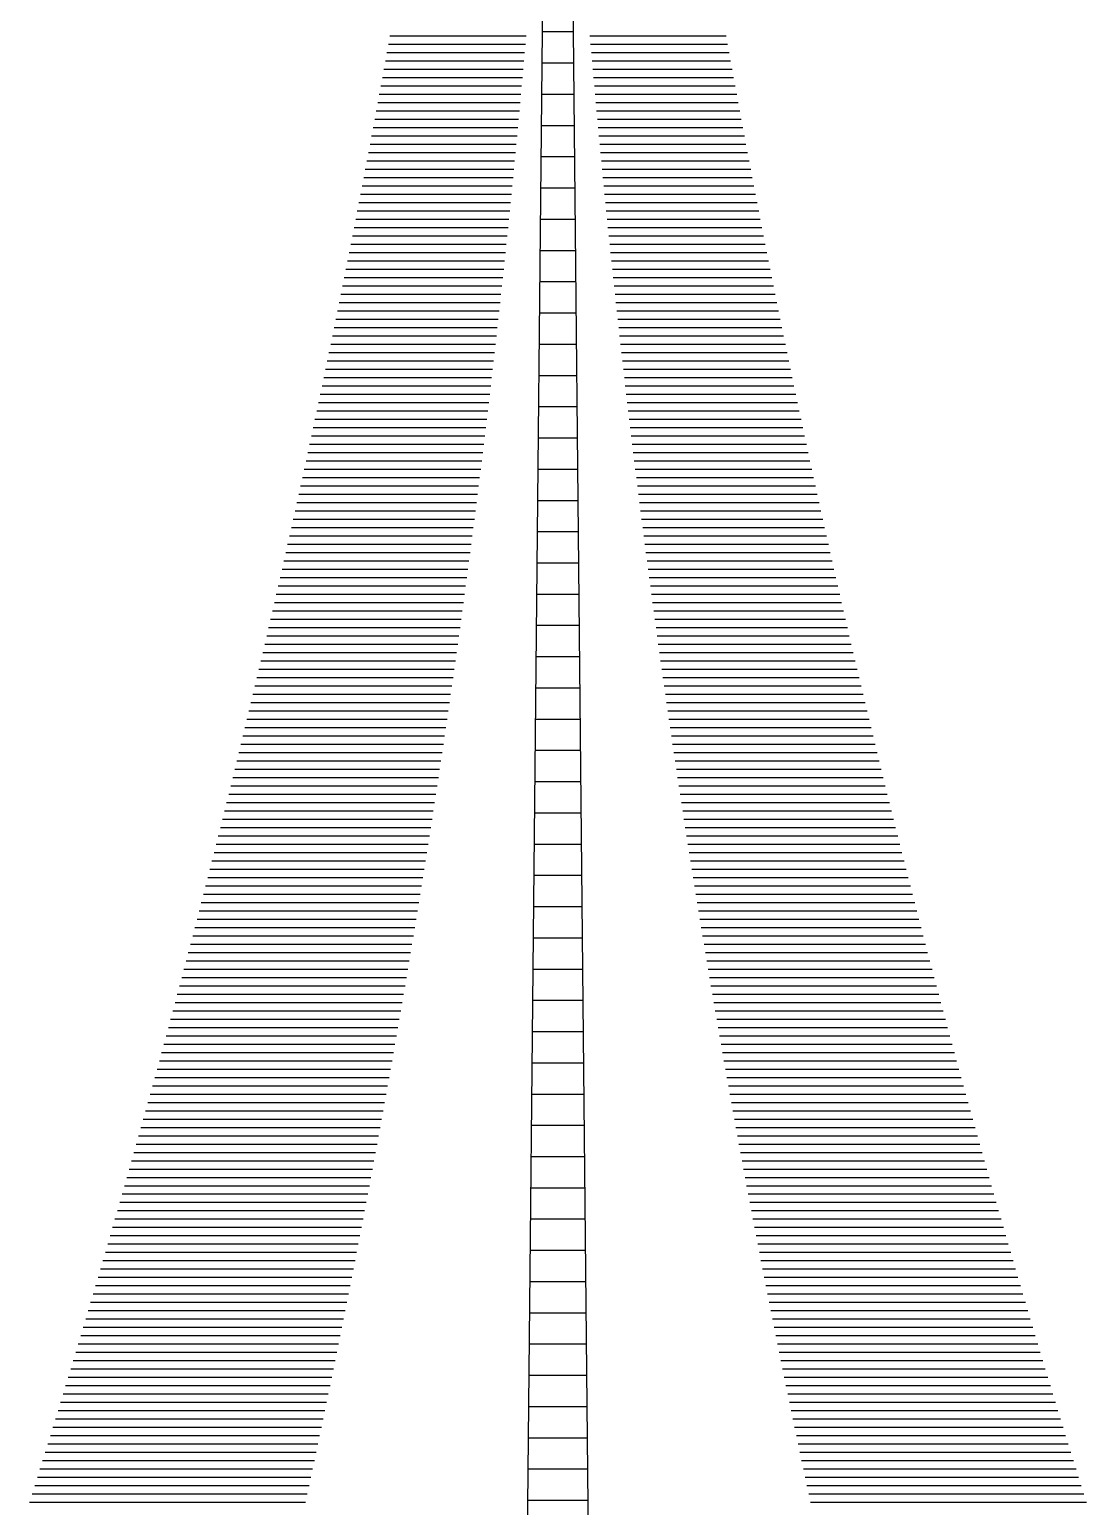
# Model space of a CAD drawing. Extents: x 271 to 16033, y -55852 to 2525.
# Drawn here: x 15993.11 to 15993.903, y -55737.879 to -55736.772 of the extents above; entities that cross this region are included whole.
import ezdxf

# ---------------------------------------------------------------- set-up
doc = ezdxf.new("R2010")
doc.units = 0
doc.header["$MEASUREMENT"] = 0
doc.layers.add('1501-KIR-BETON', color=30, linetype='Continuous')

# ---------------------------------------------------------------- blocks, each defined once
blk = doc.blocks.new('1BB389')
at = {"color": 7, "linetype": 'Continuous'}
for p, q in [((-20.5354, -129.5625), (-20.4419, -129.5625)), ((-20.5363, -129.6562), (-20.441, -129.6562)), ((-20.5372, -129.75), (-20.4401, -129.75)), ((-20.5382, -129.8438), (-20.4391, -129.8438)), ((-20.5391, -129.9375), (-20.4382, -129.9375)), ((-20.54, -130.0312), (-20.4373, -130.0312)), ((-20.541, -130.125), (-20.4363, -130.125)), ((-20.5419, -130.2188), (-20.4354, -130.2188)), ((-20.5429, -130.3125), (-20.4345, -130.3125)), ((-20.5438, -130.4062), (-20.4335, -130.4062)), ((-20.5447, -130.5), (-20.4326, -130.5)), ((-20.5457, -130.5938), (-20.4317, -130.5938)), ((-20.5466, -130.6875), (-20.4307, -130.6875)), ((-20.5475, -130.7812), (-20.4298, -130.7812)), ((-20.5485, -130.875), (-20.4288, -130.875)), ((-20.5494, -130.9688), (-20.4279, -130.9688)), ((-20.5503, -131.0625), (-20.427, -131.0625)), ((-20.5513, -131.1562), (-20.426, -131.1562)), ((-20.5522, -131.25), (-20.4251, -131.25)), ((-20.5531, -131.3438), (-20.4242, -131.3438)), ((-20.5541, -131.4375), (-20.4232, -131.4375)), ((-20.555, -131.5312), (-20.4223, -131.5312)), ((-20.556, -131.625), (-20.4214, -131.625)), ((-20.5569, -131.7188), (-20.4204, -131.7188)), ((-20.5578, -131.8125), (-20.4195, -131.8125)), ((-20.5588, -131.9062), (-20.4186, -131.9062)), ((-20.5597, -132), (-20.4176, -132)), ((-20.5606, -132.0938), (-20.4167, -132.0938)), ((-20.5616, -132.1875), (-20.4157, -132.1875)), ((-20.5625, -132.2812), (-20.4148, -132.2812)), ((-20.5634, -132.375), (-20.4139, -132.375)), ((-20.5644, -132.4688), (-20.4129, -132.4688)), ((-20.5653, -132.5625), (-20.412, -132.5625)), ((-20.5662, -132.6562), (-20.4111, -132.6562)), ((-20.5672, -132.75), (-20.4101, -132.75)), ((-20.5681, -132.8438), (-20.4092, -132.8438)), ((-20.5691, -132.9375), (-20.4083, -132.9375)), ((-20.57, -133.0312), (-20.4073, -133.0312)), ((-20.5709, -133.125), (-20.4064, -133.125)), ((-20.5719, -133.2188), (-20.4055, -133.2188)), ((-20.5728, -133.3125), (-20.4045, -133.3125)), ((-20.5737, -133.4062), (-20.4036, -133.4062)), ((-20.5747, -133.5), (-20.4027, -133.5)), ((-20.5756, -133.5938), (-20.4017, -133.5938)), ((-20.5765, -133.6875), (-20.4008, -133.6875)), ((-20.5775, -133.7812), (-20.3998, -133.7812)), ((-20.5784, -133.875), (-20.3989, -133.875)), ((-20.5793, -133.9688), (-20.398, -133.9688))]:
    blk.add_line(p, q, dxfattribs=at)

msp = doc.modelspace()

# ---------------------------------------------------------------- linework, layer by layer
at = {"layer": '1501-KIR-BETON', "color": 250, "linetype": 'Continuous', "ltscale": 0.25}
for p, q in [((15993.25697, -55760.65028, 1172.19571), (15993.5064, -55735.6637, 1172.19571)), ((15993.75697, -55760.65028, 1172.19571), (15993.50761, -55735.6637, 1172.19571))]:
    msp.add_line(p, q, dxfattribs=at)
at = {"layer": '1501-KIR-BETON', "color": 250, "linetype": 'Continuous', "ltscale": 0.000651042}
for p, q in [((15993.37969, -55736.78245, 1172.19571), (15993.48247, -55736.78245, 1172.19571)), ((15993.38081, -55736.7762, 1172.19571), (15993.48301, -55736.7762, 1172.19571)), ((15993.53093, -55736.7762, 1172.19571), (15993.63312, -55736.7762, 1172.19571)), ((15993.53146, -55736.78245, 1172.19571), (15993.63424, -55736.78245, 1172.19571)), ((15993.37857, -55736.7887, 1172.19571), (15993.48192, -55736.7887, 1172.19571)), ((15993.53201, -55736.7887, 1172.19571), (15993.63536, -55736.7887, 1172.19571)), ((15993.37632, -55736.8012, 1172.19571), (15993.48082, -55736.8012, 1172.19571)), ((15993.37745, -55736.79495, 1172.19571), (15993.48138, -55736.79495, 1172.19571)), ((15993.53256, -55736.79495, 1172.19571), (15993.63649, -55736.79495, 1172.19571)), ((15993.53311, -55736.8012, 1172.19571), (15993.63762, -55736.8012, 1172.19571)), ((15993.37404, -55736.8137, 1172.19571), (15993.4797, -55736.8137, 1172.19571)), ((15993.37518, -55736.80745, 1172.19571), (15993.48027, -55736.80745, 1172.19571)), ((15993.53367, -55736.80745, 1172.19571), (15993.63875, -55736.80745, 1172.19571)), ((15993.53423, -55736.8137, 1172.19571), (15993.63989, -55736.8137, 1172.19571)), ((15993.37175, -55736.8262, 1172.19571), (15993.47857, -55736.8262, 1172.19571)), ((15993.3729, -55736.81995, 1172.19571), (15993.47914, -55736.81995, 1172.19571)), ((15993.5348, -55736.81995, 1172.19571), (15993.64103, -55736.81995, 1172.19571)), ((15993.53537, -55736.8262, 1172.19571), (15993.64218, -55736.8262, 1172.19571)), ((15993.3706, -55736.83245, 1172.19571), (15993.47799, -55736.83245, 1172.19571)), ((15993.53594, -55736.83245, 1172.19571), (15993.64333, -55736.83245, 1172.19571)), ((15993.36828, -55736.84495, 1172.19571), (15993.47683, -55736.84495, 1172.19571)), ((15993.36944, -55736.8387, 1172.19571), (15993.47741, -55736.8387, 1172.19571)), ((15993.53652, -55736.8387, 1172.19571), (15993.64449, -55736.8387, 1172.19571)), ((15993.53711, -55736.84495, 1172.19571), (15993.64565, -55736.84495, 1172.19571)), ((15993.36594, -55736.85745, 1172.19571), (15993.47564, -55736.85745, 1172.19571)), ((15993.36711, -55736.8512, 1172.19571), (15993.47624, -55736.8512, 1172.19571)), ((15993.5377, -55736.8512, 1172.19571), (15993.64682, -55736.8512, 1172.19571)), ((15993.53829, -55736.85745, 1172.19571), (15993.64799, -55736.85745, 1172.19571)), ((15993.36358, -55736.86995, 1172.19571), (15993.47444, -55736.86995, 1172.19571)), ((15993.36476, -55736.8637, 1172.19571), (15993.47505, -55736.8637, 1172.19571)), ((15993.53889, -55736.8637, 1172.19571), (15993.64917, -55736.8637, 1172.19571)), ((15993.53949, -55736.86995, 1172.19571), (15993.65035, -55736.86995, 1172.19571)), ((15993.3612, -55736.88245, 1172.19571), (15993.47322, -55736.88245, 1172.19571)), ((15993.36239, -55736.8762, 1172.19571), (15993.47384, -55736.8762, 1172.19571)), ((15993.5401, -55736.8762, 1172.19571), (15993.65154, -55736.8762, 1172.19571)), ((15993.54071, -55736.88245, 1172.19571), (15993.65273, -55736.88245, 1172.19571)), ((15993.36001, -55736.8887, 1172.19571), (15993.47261, -55736.8887, 1172.19571)), ((15993.54132, -55736.8887, 1172.19571), (15993.65392, -55736.8887, 1172.19571)), ((15993.3576, -55736.9012, 1172.19571), (15993.47136, -55736.9012, 1172.19571)), ((15993.35881, -55736.89495, 1172.19571), (15993.47199, -55736.89495, 1172.19571)), ((15993.54195, -55736.89495, 1172.19571), (15993.65513, -55736.89495, 1172.19571)), ((15993.54257, -55736.9012, 1172.19571), (15993.65633, -55736.9012, 1172.19571)), ((15993.35518, -55736.9137, 1172.19571), (15993.4701, -55736.9137, 1172.19571)), ((15993.35639, -55736.90745, 1172.19571), (15993.47073, -55736.90745, 1172.19571)), ((15993.5432, -55736.90745, 1172.19571), (15993.65754, -55736.90745, 1172.19571)), ((15993.54383, -55736.9137, 1172.19571), (15993.65875, -55736.9137, 1172.19571)), ((15993.35274, -55736.9262, 1172.19571), (15993.46882, -55736.9262, 1172.19571)), ((15993.35396, -55736.91995, 1172.19571), (15993.46946, -55736.91995, 1172.19571)), ((15993.54447, -55736.91995, 1172.19571), (15993.65997, -55736.91995, 1172.19571)), ((15993.54512, -55736.9262, 1172.19571), (15993.6612, -55736.9262, 1172.19571)), ((15993.35151, -55736.93245, 1172.19571), (15993.46817, -55736.93245, 1172.19571)), ((15993.54577, -55736.93245, 1172.19571), (15993.66243, -55736.93245, 1172.19571)), ((15993.34904, -55736.94495, 1172.19571), (15993.46686, -55736.94495, 1172.19571)), ((15993.35027, -55736.9387, 1172.19571), (15993.46752, -55736.9387, 1172.19571)), ((15993.54642, -55736.9387, 1172.19571), (15993.66366, -55736.9387, 1172.19571)), ((15993.54707, -55736.94495, 1172.19571), (15993.6649, -55736.94495, 1172.19571)), ((15993.34655, -55736.95745, 1172.19571), (15993.46553, -55736.95745, 1172.19571)), ((15993.34779, -55736.9512, 1172.19571), (15993.4662, -55736.9512, 1172.19571)), ((15993.54774, -55736.9512, 1172.19571), (15993.66614, -55736.9512, 1172.19571)), ((15993.5484, -55736.95745, 1172.19571), (15993.66739, -55736.95745, 1172.19571)), ((15993.34404, -55736.96995, 1172.19571), (15993.46418, -55736.96995, 1172.19571)), ((15993.34529, -55736.9637, 1172.19571), (15993.46486, -55736.9637, 1172.19571)), ((15993.54907, -55736.9637, 1172.19571), (15993.66864, -55736.9637, 1172.19571)), ((15993.54975, -55736.96995, 1172.19571), (15993.6699, -55736.96995, 1172.19571)), ((15993.34151, -55736.98245, 1172.19571), (15993.46282, -55736.98245, 1172.19571)), ((15993.34278, -55736.9762, 1172.19571), (15993.4635, -55736.9762, 1172.19571)), ((15993.55043, -55736.9762, 1172.19571), (15993.67116, -55736.9762, 1172.19571)), ((15993.55111, -55736.98245, 1172.19571), (15993.67242, -55736.98245, 1172.19571)), ((15993.34024, -55736.9887, 1172.19571), (15993.46213, -55736.9887, 1172.19571)), ((15993.5518, -55736.9887, 1172.19571), (15993.67369, -55736.9887, 1172.19571)), ((15993.33768, -55737.0012, 1172.19571), (15993.46074, -55737.0012, 1172.19571)), ((15993.33896, -55736.99495, 1172.19571), (15993.46144, -55736.99495, 1172.19571)), ((15993.55249, -55736.99495, 1172.19571), (15993.67497, -55736.99495, 1172.19571)), ((15993.55319, -55737.0012, 1172.19571), (15993.67625, -55737.0012, 1172.19571)), ((15993.33511, -55737.0137, 1172.19571), (15993.45933, -55737.0137, 1172.19571)), ((15993.3364, -55737.00745, 1172.19571), (15993.46004, -55737.00745, 1172.19571)), ((15993.5539, -55737.00745, 1172.19571), (15993.67754, -55737.00745, 1172.19571)), ((15993.5546, -55737.0137, 1172.19571), (15993.67883, -55737.0137, 1172.19571)), ((15993.33251, -55737.0262, 1172.19571), (15993.4579, -55737.0262, 1172.19571)), ((15993.33381, -55737.01995, 1172.19571), (15993.45862, -55737.01995, 1172.19571)), ((15993.55531, -55737.01995, 1172.19571), (15993.68012, -55737.01995, 1172.19571)), ((15993.55603, -55737.0262, 1172.19571), (15993.68142, -55737.0262, 1172.19571)), ((15993.33121, -55737.03245, 1172.19571), (15993.45718, -55737.03245, 1172.19571)), ((15993.55675, -55737.03245, 1172.19571), (15993.68272, -55737.03245, 1172.19571)), ((15993.32859, -55737.04495, 1172.19571), (15993.45573, -55737.04495, 1172.19571)), ((15993.3299, -55737.0387, 1172.19571), (15993.45646, -55737.0387, 1172.19571)), ((15993.55748, -55737.0387, 1172.19571), (15993.68403, -55737.0387, 1172.19571)), ((15993.55821, -55737.04495, 1172.19571), (15993.68535, -55737.04495, 1172.19571)), ((15993.32594, -55737.05745, 1172.19571), (15993.45425, -55737.05745, 1172.19571)), ((15993.32727, -55737.0512, 1172.19571), (15993.45499, -55737.0512, 1172.19571)), ((15993.55894, -55737.0512, 1172.19571), (15993.68667, -55737.0512, 1172.19571)), ((15993.55968, -55737.05745, 1172.19571), (15993.68799, -55737.05745, 1172.19571)), ((15993.32328, -55737.06995, 1172.19571), (15993.45276, -55737.06995, 1172.19571)), ((15993.32462, -55737.0637, 1172.19571), (15993.45351, -55737.0637, 1172.19571)), ((15993.56042, -55737.0637, 1172.19571), (15993.68932, -55737.0637, 1172.19571)), ((15993.56117, -55737.06995, 1172.19571), (15993.69065, -55737.06995, 1172.19571)), ((15993.32194, -55737.0762, 1172.19571), (15993.45201, -55737.0762, 1172.19571)), ((15993.56192, -55737.0762, 1172.19571), (15993.69199, -55737.0762, 1172.19571)), ((15993.31926, -55737.0887, 1172.19571), (15993.45049, -55737.0887, 1172.19571)), ((15993.3206, -55737.08245, 1172.19571), (15993.45125, -55737.08245, 1172.19571)), ((15993.56268, -55737.08245, 1172.19571), (15993.69333, -55737.08245, 1172.19571)), ((15993.56344, -55737.0887, 1172.19571), (15993.69468, -55737.0887, 1172.19571)), ((15993.31655, -55737.1012, 1172.19571), (15993.44895, -55737.1012, 1172.19571)), ((15993.3179, -55737.09495, 1172.19571), (15993.44972, -55737.09495, 1172.19571)), ((15993.56421, -55737.09495, 1172.19571), (15993.69603, -55737.09495, 1172.19571)), ((15993.56498, -55737.1012, 1172.19571), (15993.69739, -55737.1012, 1172.19571)), ((15993.31382, -55737.1137, 1172.19571), (15993.4474, -55737.1137, 1172.19571)), ((15993.31519, -55737.10745, 1172.19571), (15993.44818, -55737.10745, 1172.19571)), ((15993.56576, -55737.10745, 1172.19571), (15993.69875, -55737.10745, 1172.19571)), ((15993.56654, -55737.1137, 1172.19571), (15993.70011, -55737.1137, 1172.19571)), ((15993.31107, -55737.1262, 1172.19571), (15993.44582, -55737.1262, 1172.19571)), ((15993.31245, -55737.11995, 1172.19571), (15993.44661, -55737.11995, 1172.19571)), ((15993.56732, -55737.11995, 1172.19571), (15993.70149, -55737.11995, 1172.19571)), ((15993.56811, -55737.1262, 1172.19571), (15993.70286, -55737.1262, 1172.19571)), ((15993.30969, -55737.13245, 1172.19571), (15993.44503, -55737.13245, 1172.19571)), ((15993.5689, -55737.13245, 1172.19571), (15993.70424, -55737.13245, 1172.19571)), ((15993.30692, -55737.14495, 1172.19571), (15993.44343, -55737.14495, 1172.19571)), ((15993.30831, -55737.1387, 1172.19571), (15993.44423, -55737.1387, 1172.19571)), ((15993.5697, -55737.1387, 1172.19571), (15993.70563, -55737.1387, 1172.19571)), ((15993.5705, -55737.14495, 1172.19571), (15993.70702, -55737.14495, 1172.19571)), ((15993.30412, -55737.15745, 1172.19571), (15993.44181, -55737.15745, 1172.19571)), ((15993.30552, -55737.1512, 1172.19571), (15993.44262, -55737.1512, 1172.19571)), ((15993.57131, -55737.1512, 1172.19571), (15993.70841, -55737.1512, 1172.19571)), ((15993.57212, -55737.15745, 1172.19571), (15993.70981, -55737.15745, 1172.19571)), ((15993.30131, -55737.16995, 1172.19571), (15993.44017, -55737.16995, 1172.19571)), ((15993.30272, -55737.1637, 1172.19571), (15993.44099, -55737.1637, 1172.19571)), ((15993.57294, -55737.1637, 1172.19571), (15993.71122, -55737.1637, 1172.19571)), ((15993.57376, -55737.16995, 1172.19571), (15993.71263, -55737.16995, 1172.19571)), ((15993.29989, -55737.1762, 1172.19571), (15993.43934, -55737.1762, 1172.19571)), ((15993.57459, -55737.1762, 1172.19571), (15993.71404, -55737.1762, 1172.19571)), ((15993.29705, -55737.1887, 1172.19571), (15993.43768, -55737.1887, 1172.19571)), ((15993.29847, -55737.18245, 1172.19571), (15993.43851, -55737.18245, 1172.19571)), ((15993.57542, -55737.18245, 1172.19571), (15993.71546, -55737.18245, 1172.19571)), ((15993.57625, -55737.1887, 1172.19571), (15993.71688, -55737.1887, 1172.19571)), ((15993.29419, -55737.2012, 1172.19571), (15993.436, -55737.2012, 1172.19571)), ((15993.29562, -55737.19495, 1172.19571), (15993.43684, -55737.19495, 1172.19571)), ((15993.57709, -55737.19495, 1172.19571), (15993.71831, -55737.19495, 1172.19571)), ((15993.57794, -55737.2012, 1172.19571), (15993.71975, -55737.2012, 1172.19571)), ((15993.29131, -55737.2137, 1172.19571), (15993.43429, -55737.2137, 1172.19571)), ((15993.29275, -55737.20745, 1172.19571), (15993.43515, -55737.20745, 1172.19571)), ((15993.57879, -55737.20745, 1172.19571), (15993.72118, -55737.20745, 1172.19571)), ((15993.57964, -55737.2137, 1172.19571), (15993.72263, -55737.2137, 1172.19571)), ((15993.28841, -55737.2262, 1172.19571), (15993.43257, -55737.2262, 1172.19571)), ((15993.28986, -55737.21995, 1172.19571), (15993.43344, -55737.21995, 1172.19571)), ((15993.5805, -55737.21995, 1172.19571), (15993.72407, -55737.21995, 1172.19571)), ((15993.58136, -55737.2262, 1172.19571), (15993.72553, -55737.2262, 1172.19571)), ((15993.28695, -55737.23245, 1172.19571), (15993.43171, -55737.23245, 1172.19571)), ((15993.58223, -55737.23245, 1172.19571), (15993.72699, -55737.23245, 1172.19571)), ((15993.28402, -55737.24495, 1172.19571), (15993.42996, -55737.24495, 1172.19571)), ((15993.28549, -55737.2387, 1172.19571), (15993.43083, -55737.2387, 1172.19571)), ((15993.5831, -55737.2387, 1172.19571), (15993.72845, -55737.2387, 1172.19571)), ((15993.58398, -55737.24495, 1172.19571), (15993.72991, -55737.24495, 1172.19571)), ((15993.28107, -55737.25745, 1172.19571), (15993.42819, -55737.25745, 1172.19571)), ((15993.28255, -55737.2512, 1172.19571), (15993.42908, -55737.2512, 1172.19571)), ((15993.58486, -55737.2512, 1172.19571), (15993.73139, -55737.2512, 1172.19571)), ((15993.58574, -55737.25745, 1172.19571), (15993.73286, -55737.25745, 1172.19571)), ((15993.2781, -55737.26995, 1172.19571), (15993.42641, -55737.26995, 1172.19571)), ((15993.27959, -55737.2637, 1172.19571), (15993.4273, -55737.2637, 1172.19571)), ((15993.58663, -55737.2637, 1172.19571), (15993.73435, -55737.2637, 1172.19571)), ((15993.58753, -55737.26995, 1172.19571), (15993.73583, -55737.26995, 1172.19571)), ((15993.27661, -55737.2762, 1172.19571), (15993.42551, -55737.2762, 1172.19571)), ((15993.58843, -55737.2762, 1172.19571), (15993.73732, -55737.2762, 1172.19571)), ((15993.27361, -55737.2887, 1172.19571), (15993.42369, -55737.2887, 1172.19571)), ((15993.27511, -55737.28245, 1172.19571), (15993.4246, -55737.28245, 1172.19571)), ((15993.58933, -55737.28245, 1172.19571), (15993.73882, -55737.28245, 1172.19571)), ((15993.59024, -55737.2887, 1172.19571), (15993.74032, -55737.2887, 1172.19571)), ((15993.27059, -55737.3012, 1172.19571), (15993.42186, -55737.3012, 1172.19571)), ((15993.27211, -55737.29495, 1172.19571), (15993.42278, -55737.29495, 1172.19571)), ((15993.59115, -55737.29495, 1172.19571), (15993.74183, -55737.29495, 1172.19571)), ((15993.59207, -55737.3012, 1172.19571), (15993.74334, -55737.3012, 1172.19571)), ((15993.26756, -55737.3137, 1172.19571), (15993.42001, -55737.3137, 1172.19571)), ((15993.26908, -55737.30745, 1172.19571), (15993.42094, -55737.30745, 1172.19571)), ((15993.59299, -55737.30745, 1172.19571), (15993.74485, -55737.30745, 1172.19571)), ((15993.59392, -55737.3137, 1172.19571), (15993.74637, -55737.3137, 1172.19571)), ((15993.26603, -55737.31995, 1172.19571), (15993.41908, -55737.31995, 1172.19571)), ((15993.59485, -55737.31995, 1172.19571), (15993.7479, -55737.31995, 1172.19571)), ((15993.26297, -55737.33245, 1172.19571), (15993.4172, -55737.33245, 1172.19571)), ((15993.2645, -55737.3262, 1172.19571), (15993.41815, -55737.3262, 1172.19571)), ((15993.59579, -55737.3262, 1172.19571), (15993.74943, -55737.3262, 1172.19571)), ((15993.59673, -55737.33245, 1172.19571), (15993.75097, -55737.33245, 1172.19571)), ((15993.25988, -55737.34495, 1172.19571), (15993.41531, -55737.34495, 1172.19571)), ((15993.26143, -55737.3387, 1172.19571), (15993.41626, -55737.3387, 1172.19571)), ((15993.59767, -55737.3387, 1172.19571), (15993.75251, -55737.3387, 1172.19571)), ((15993.59862, -55737.34495, 1172.19571), (15993.75405, -55737.34495, 1172.19571)), ((15993.25678, -55737.35745, 1172.19571), (15993.41339, -55737.35745, 1172.19571)), ((15993.25833, -55737.3512, 1172.19571), (15993.41435, -55737.3512, 1172.19571)), ((15993.59958, -55737.3512, 1172.19571), (15993.7556, -55737.3512, 1172.19571)), ((15993.60054, -55737.35745, 1172.19571), (15993.75715, -55737.35745, 1172.19571)), ((15993.25365, -55737.36995, 1172.19571), (15993.41146, -55737.36995, 1172.19571)), ((15993.25522, -55737.3637, 1172.19571), (15993.41243, -55737.3637, 1172.19571)), ((15993.6015, -55737.3637, 1172.19571), (15993.75871, -55737.3637, 1172.19571)), ((15993.60247, -55737.36995, 1172.19571), (15993.76028, -55737.36995, 1172.19571)), ((15993.25209, -55737.3762, 1172.19571), (15993.41049, -55737.3762, 1172.19571)), ((15993.60344, -55737.3762, 1172.19571), (15993.76185, -55737.3762, 1172.19571)), ((15993.24893, -55737.3887, 1172.19571), (15993.40853, -55737.3887, 1172.19571)), ((15993.25051, -55737.38245, 1172.19571), (15993.40951, -55737.38245, 1172.19571)), ((15993.60442, -55737.38245, 1172.19571), (15993.76342, -55737.38245, 1172.19571)), ((15993.6054, -55737.3887, 1172.19571), (15993.765, -55737.3887, 1172.19571)), ((15993.24576, -55737.4012, 1172.19571), (15993.40655, -55737.4012, 1172.19571)), ((15993.24735, -55737.39495, 1172.19571), (15993.40754, -55737.39495, 1172.19571)), ((15993.60639, -55737.39495, 1172.19571), (15993.76659, -55737.39495, 1172.19571)), ((15993.60738, -55737.4012, 1172.19571), (15993.76817, -55737.4012, 1172.19571)), ((15993.24257, -55737.4137, 1172.19571), (15993.40455, -55737.4137, 1172.19571)), ((15993.24417, -55737.40745, 1172.19571), (15993.40555, -55737.40745, 1172.19571)), ((15993.60838, -55737.40745, 1172.19571), (15993.76977, -55737.40745, 1172.19571)), ((15993.60938, -55737.4137, 1172.19571), (15993.77137, -55737.4137, 1172.19571)), ((15993.24096, -55737.41995, 1172.19571), (15993.40355, -55737.41995, 1172.19571)), ((15993.61039, -55737.41995, 1172.19571), (15993.77297, -55737.41995, 1172.19571)), ((15993.23774, -55737.43245, 1172.19571), (15993.40152, -55737.43245, 1172.19571)), ((15993.23935, -55737.4262, 1172.19571), (15993.40254, -55737.4262, 1172.19571)), ((15993.6114, -55737.4262, 1172.19571), (15993.77458, -55737.4262, 1172.19571)), ((15993.61241, -55737.43245, 1172.19571), (15993.77619, -55737.43245, 1172.19571)), ((15993.2345, -55737.44495, 1172.19571), (15993.39948, -55737.44495, 1172.19571)), ((15993.23612, -55737.4387, 1172.19571), (15993.4005, -55737.4387, 1172.19571)), ((15993.61343, -55737.4387, 1172.19571), (15993.77781, -55737.4387, 1172.19571)), ((15993.61446, -55737.44495, 1172.19571), (15993.77943, -55737.44495, 1172.19571)), ((15993.23124, -55737.45745, 1172.19571), (15993.39741, -55737.45745, 1172.19571)), ((15993.23287, -55737.4512, 1172.19571), (15993.39845, -55737.4512, 1172.19571)), ((15993.61549, -55737.4512, 1172.19571), (15993.78106, -55737.4512, 1172.19571)), ((15993.61652, -55737.45745, 1172.19571), (15993.78269, -55737.45745, 1172.19571)), ((15993.22796, -55737.46995, 1172.19571), (15993.39533, -55737.46995, 1172.19571)), ((15993.2296, -55737.4637, 1172.19571), (15993.39638, -55737.4637, 1172.19571)), ((15993.61756, -55737.4637, 1172.19571), (15993.78433, -55737.4637, 1172.19571)), ((15993.6186, -55737.46995, 1172.19571), (15993.78598, -55737.46995, 1172.19571)), ((15993.22631, -55737.4762, 1172.19571), (15993.39429, -55737.4762, 1172.19571)), ((15993.61965, -55737.4762, 1172.19571), (15993.78762, -55737.4762, 1172.19571)), ((15993.223, -55737.4887, 1172.19571), (15993.39218, -55737.4887, 1172.19571)), ((15993.22466, -55737.48245, 1172.19571), (15993.39323, -55737.48245, 1172.19571)), ((15993.6207, -55737.48245, 1172.19571), (15993.78928, -55737.48245, 1172.19571)), ((15993.62176, -55737.4887, 1172.19571), (15993.79093, -55737.4887, 1172.19571)), ((15993.21967, -55737.5012, 1172.19571), (15993.39005, -55737.5012, 1172.19571)), ((15993.22134, -55737.49495, 1172.19571), (15993.39111, -55737.49495, 1172.19571)), ((15993.62282, -55737.49495, 1172.19571), (15993.7926, -55737.49495, 1172.19571)), ((15993.62388, -55737.5012, 1172.19571), (15993.79426, -55737.5012, 1172.19571)), ((15993.21632, -55737.5137, 1172.19571), (15993.3879, -55737.5137, 1172.19571)), ((15993.218, -55737.50745, 1172.19571), (15993.38898, -55737.50745, 1172.19571)), ((15993.62496, -55737.50745, 1172.19571), (15993.79594, -55737.50745, 1172.19571)), ((15993.62603, -55737.5137, 1172.19571), (15993.79761, -55737.5137, 1172.19571)), ((15993.21464, -55737.51995, 1172.19571), (15993.38682, -55737.51995, 1172.19571)), ((15993.62711, -55737.51995, 1172.19571), (15993.7993, -55737.51995, 1172.19571)), ((15993.21126, -55737.53245, 1172.19571), (15993.38465, -55737.53245, 1172.19571)), ((15993.21295, -55737.5262, 1172.19571), (15993.38574, -55737.5262, 1172.19571)), ((15993.6282, -55737.5262, 1172.19571), (15993.80098, -55737.5262, 1172.19571)), ((15993.62929, -55737.53245, 1172.19571), (15993.80268, -55737.53245, 1172.19571)), ((15993.20786, -55737.54495, 1172.19571), (15993.38245, -55737.54495, 1172.19571)), ((15993.20956, -55737.5387, 1172.19571), (15993.38355, -55737.5387, 1172.19571)), ((15993.63038, -55737.5387, 1172.19571), (15993.80437, -55737.5387, 1172.19571)), ((15993.63148, -55737.54495, 1172.19571), (15993.80608, -55737.54495, 1172.19571)), ((15993.20444, -55737.55745, 1172.19571), (15993.38024, -55737.55745, 1172.19571)), ((15993.20615, -55737.5512, 1172.19571), (15993.38135, -55737.5512, 1172.19571)), ((15993.63258, -55737.5512, 1172.19571), (15993.80778, -55737.5512, 1172.19571)), ((15993.63369, -55737.55745, 1172.19571), (15993.8095, -55737.55745, 1172.19571)), ((15993.20272, -55737.5637, 1172.19571), (15993.37913, -55737.5637, 1172.19571)), ((15993.6348, -55737.5637, 1172.19571), (15993.81121, -55737.5637, 1172.19571)), ((15993.19927, -55737.5762, 1172.19571), (15993.37689, -55737.5762, 1172.19571)), ((15993.201, -55737.56995, 1172.19571), (15993.37801, -55737.56995, 1172.19571)), ((15993.63592, -55737.56995, 1172.19571), (15993.81294, -55737.56995, 1172.19571)), ((15993.63704, -55737.5762, 1172.19571), (15993.81466, -55737.5762, 1172.19571)), ((15993.1958, -55737.5887, 1172.19571), (15993.37463, -55737.5887, 1172.19571)), ((15993.19754, -55737.58245, 1172.19571), (15993.37576, -55737.58245, 1172.19571)), ((15993.63817, -55737.58245, 1172.19571), (15993.81639, -55737.58245, 1172.19571)), ((15993.6393, -55737.5887, 1172.19571), (15993.81813, -55737.5887, 1172.19571)), ((15993.19231, -55737.6012, 1172.19571), (15993.37235, -55737.6012, 1172.19571)), ((15993.19406, -55737.59495, 1172.19571), (15993.37349, -55737.59495, 1172.19571)), ((15993.64044, -55737.59495, 1172.19571), (15993.81987, -55737.59495, 1172.19571)), ((15993.64158, -55737.6012, 1172.19571), (15993.82162, -55737.6012, 1172.19571)), ((15993.1888, -55737.6137, 1172.19571), (15993.37006, -55737.6137, 1172.19571)), ((15993.19056, -55737.60745, 1172.19571), (15993.37121, -55737.60745, 1172.19571)), ((15993.64273, -55737.60745, 1172.19571), (15993.82337, -55737.60745, 1172.19571)), ((15993.64388, -55737.6137, 1172.19571), (15993.82513, -55737.6137, 1172.19571)), ((15993.18704, -55737.61995, 1172.19571), (15993.3689, -55737.61995, 1172.19571)), ((15993.64503, -55737.61995, 1172.19571), (15993.82689, -55737.61995, 1172.19571)), ((15993.1835, -55737.63245, 1172.19571), (15993.36658, -55737.63245, 1172.19571)), ((15993.18527, -55737.6262, 1172.19571), (15993.36774, -55737.6262, 1172.19571)), ((15993.64619, -55737.6262, 1172.19571), (15993.82866, -55737.6262, 1172.19571)), ((15993.64736, -55737.63245, 1172.19571), (15993.83043, -55737.63245, 1172.19571)), ((15993.17994, -55737.64495, 1172.19571), (15993.36423, -55737.64495, 1172.19571)), ((15993.18172, -55737.6387, 1172.19571), (15993.36541, -55737.6387, 1172.19571)), ((15993.64852, -55737.6387, 1172.19571), (15993.83221, -55737.6387, 1172.19571)), ((15993.6497, -55737.64495, 1172.19571), (15993.83399, -55737.64495, 1172.19571)), ((15993.17636, -55737.65745, 1172.19571), (15993.36187, -55737.65745, 1172.19571)), ((15993.17816, -55737.6512, 1172.19571), (15993.36306, -55737.6512, 1172.19571)), ((15993.65088, -55737.6512, 1172.19571), (15993.83578, -55737.6512, 1172.19571)), ((15993.65206, -55737.65745, 1172.19571), (15993.83757, -55737.65745, 1172.19571)), ((15993.17457, -55737.6637, 1172.19571), (15993.36068, -55737.6637, 1172.19571)), ((15993.65325, -55737.6637, 1172.19571), (15993.83937, -55737.6637, 1172.19571)), ((15993.17096, -55737.6762, 1172.19571), (15993.35829, -55737.6762, 1172.19571)), ((15993.17276, -55737.66995, 1172.19571), (15993.35949, -55737.66995, 1172.19571)), ((15993.65444, -55737.66995, 1172.19571), (15993.84117, -55737.66995, 1172.19571)), ((15993.65564, -55737.6762, 1172.19571), (15993.84298, -55737.6762, 1172.19571)), ((15993.16733, -55737.6887, 1172.19571), (15993.35588, -55737.6887, 1172.19571)), ((15993.16914, -55737.68245, 1172.19571), (15993.35709, -55737.68245, 1172.19571)), ((15993.65684, -55737.68245, 1172.19571), (15993.84479, -55737.68245, 1172.19571)), ((15993.65805, -55737.6887, 1172.19571), (15993.84661, -55737.6887, 1172.19571)), ((15993.16368, -55737.7012, 1172.19571), (15993.35346, -55737.7012, 1172.19571)), ((15993.1655, -55737.69495, 1172.19571), (15993.35467, -55737.69495, 1172.19571)), ((15993.65926, -55737.69495, 1172.19571), (15993.84843, -55737.69495, 1172.19571)), ((15993.66048, -55737.7012, 1172.19571), (15993.85026, -55737.7012, 1172.19571)), ((15993.16001, -55737.7137, 1172.19571), (15993.35101, -55737.7137, 1172.19571)), ((15993.16184, -55737.70745, 1172.19571), (15993.35224, -55737.70745, 1172.19571)), ((15993.6617, -55737.70745, 1172.19571), (15993.85209, -55737.70745, 1172.19571)), ((15993.66292, -55737.7137, 1172.19571), (15993.85393, -55737.7137, 1172.19571)), ((15993.15816, -55737.71995, 1172.19571), (15993.34978, -55737.71995, 1172.19571)), ((15993.66415, -55737.71995, 1172.19571), (15993.85577, -55737.71995, 1172.19571)), ((15993.15446, -55737.73245, 1172.19571), (15993.3473, -55737.73245, 1172.19571)), ((15993.15632, -55737.7262, 1172.19571), (15993.34854, -55737.7262, 1172.19571)), ((15993.66539, -55737.7262, 1172.19571), (15993.85762, -55737.7262, 1172.19571)), ((15993.66663, -55737.73245, 1172.19571), (15993.85947, -55737.73245, 1172.19571)), ((15993.15074, -55737.74495, 1172.19571), (15993.34481, -55737.74495, 1172.19571)), ((15993.15261, -55737.7387, 1172.19571), (15993.34606, -55737.7387, 1172.19571)), ((15993.66787, -55737.7387, 1172.19571), (15993.86133, -55737.7387, 1172.19571)), ((15993.66912, -55737.74495, 1172.19571), (15993.86319, -55737.74495, 1172.19571)), ((15993.147, -55737.75745, 1172.19571), (15993.3423, -55737.75745, 1172.19571)), ((15993.14888, -55737.7512, 1172.19571), (15993.34356, -55737.7512, 1172.19571)), ((15993.67038, -55737.7512, 1172.19571), (15993.86506, -55737.7512, 1172.19571)), ((15993.67164, -55737.75745, 1172.19571), (15993.86693, -55737.75745, 1172.19571)), ((15993.14512, -55737.7637, 1172.19571), (15993.34103, -55737.7637, 1172.19571)), ((15993.6729, -55737.7637, 1172.19571), (15993.86881, -55737.7637, 1172.19571)), ((15993.14135, -55737.7762, 1172.19571), (15993.33849, -55737.7762, 1172.19571)), ((15993.14324, -55737.76995, 1172.19571), (15993.33976, -55737.76995, 1172.19571)), ((15993.67417, -55737.76995, 1172.19571), (15993.87069, -55737.76995, 1172.19571)), ((15993.67544, -55737.7762, 1172.19571), (15993.87258, -55737.7762, 1172.19571)), ((15993.13756, -55737.7887, 1172.19571), (15993.33593, -55737.7887, 1172.19571)), ((15993.13946, -55737.78245, 1172.19571), (15993.33721, -55737.78245, 1172.19571)), ((15993.67672, -55737.78245, 1172.19571), (15993.87447, -55737.78245, 1172.19571)), ((15993.678, -55737.7887, 1172.19571), (15993.87637, -55737.7887, 1172.19571)), ((15993.13375, -55737.8012, 1172.19571), (15993.33335, -55737.8012, 1172.19571)), ((15993.13566, -55737.79495, 1172.19571), (15993.33464, -55737.79495, 1172.19571)), ((15993.67929, -55737.79495, 1172.19571), (15993.87827, -55737.79495, 1172.19571)), ((15993.68058, -55737.8012, 1172.19571), (15993.88018, -55737.8012, 1172.19571)), ((15993.13184, -55737.80745, 1172.19571), (15993.33205, -55737.80745, 1172.19571)), ((15993.68188, -55737.80745, 1172.19571), (15993.8821, -55737.80745, 1172.19571)), ((15993.12799, -55737.81995, 1172.19571), (15993.32945, -55737.81995, 1172.19571)), ((15993.12992, -55737.8137, 1172.19571), (15993.33075, -55737.8137, 1172.19571)), ((15993.68318, -55737.8137, 1172.19571), (15993.88402, -55737.8137, 1172.19571)), ((15993.68449, -55737.81995, 1172.19571), (15993.88594, -55737.81995, 1172.19571)), ((15993.12413, -55737.83245, 1172.19571), (15993.32682, -55737.83245, 1172.19571)), ((15993.12607, -55737.8262, 1172.19571), (15993.32813, -55737.8262, 1172.19571)), ((15993.6858, -55737.8262, 1172.19571), (15993.88787, -55737.8262, 1172.19571)), ((15993.68712, -55737.83245, 1172.19571), (15993.8898, -55737.83245, 1172.19571)), ((15993.12025, -55737.84495, 1172.19571), (15993.32417, -55737.84495, 1172.19571)), ((15993.12219, -55737.8387, 1172.19571), (15993.3255, -55737.8387, 1172.19571)), ((15993.68844, -55737.8387, 1172.19571), (15993.89174, -55737.8387, 1172.19571)), ((15993.68976, -55737.84495, 1172.19571), (15993.89369, -55737.84495, 1172.19571)), ((15993.11634, -55737.85745, 1172.19571), (15993.32151, -55737.85745, 1172.19571)), ((15993.1183, -55737.8512, 1172.19571), (15993.32284, -55737.8512, 1172.19571)), ((15993.69109, -55737.8512, 1172.19571), (15993.89563, -55737.8512, 1172.19571)), ((15993.69243, -55737.85745, 1172.19571), (15993.89759, -55737.85745, 1172.19571)), ((15993.11438, -55737.8637, 1172.19571), (15993.32017, -55737.8637, 1172.19571)), ((15993.69377, -55737.8637, 1172.19571), (15993.89955, -55737.8637, 1172.19571)), ((15993.11045, -55737.8762, 1172.19571), (15993.31747, -55737.8762, 1172.19571)), ((15993.11242, -55737.86995, 1172.19571), (15993.31882, -55737.86995, 1172.19571)), ((15993.69511, -55737.86995, 1172.19571), (15993.90151, -55737.86995, 1172.19571)), ((15993.69646, -55737.8762, 1172.19571), (15993.90348, -55737.8762, 1172.19571))]:
    msp.add_line(p, q, dxfattribs=at)

# ---------------------------------------------------------------- block references
at = {"layer": '1501-KIR-BETON', "color": 250, "linetype": 'Continuous', "ltscale": 0.019844, "xscale": 0.25, "yscale": 0.25, "zscale": 0.25}
msp.add_blockref('1BB389', (15998.62916, -55704.38245, 1172.19571), dxfattribs=at)

doc.saveas('drawing.dxf')
